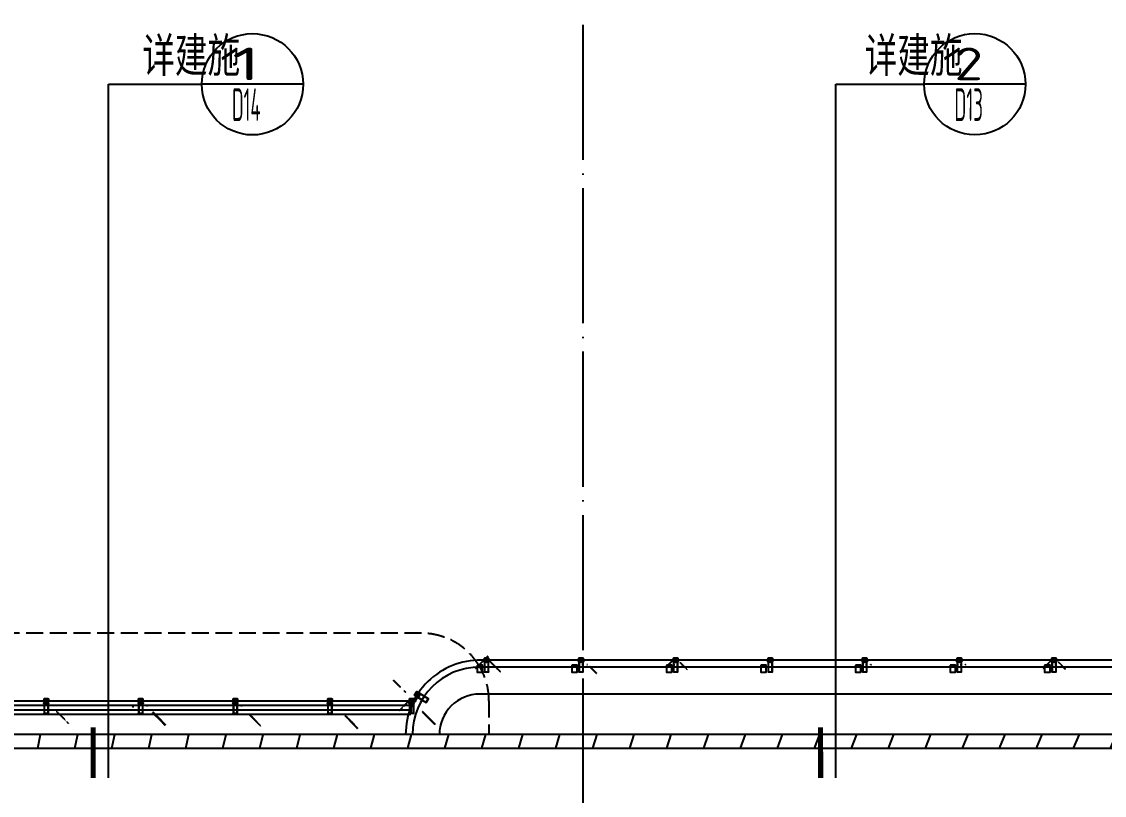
# Model space of a CAD drawing. Header units: inches. Extents: x 0 to 1813292486, y 0 to 3473589894.
# Drawn here: x 600651073 to 600667103, y 3473289817 to 3473301276 of the extents above; entities that cross this region are included whole.
import ezdxf
from ezdxf.enums import TextEntityAlignment as Align

# ---------------------------------------------------------------- set-up
doc = ezdxf.new("R2010")
doc.units = ezdxf.units.IN
doc.header["$LTSCALE"] = 1000
doc.header["$MEASUREMENT"] = 0
for name, pattern in [('AX-MALL-GIRD-200$0$DOTE', [2.42, 2, -0.2, 0.02, -0.2]), ('AX-MALL-WALL-P02-QT$0$CENTER', [2, 1.25, -0.25, 0.25, -0.25]), ('AX-MALL-WALL-P02-QT$0$DASH', [0.35, 0.25, -0.1]), ('AX-MALL-WALL-P02-QT$0$HIDDEN', [0.375, 0.25, -0.125]), ('AX-MALL-WALL-P02-QT$0$HIDDEN2', [4.7625, 3.175, -1.5875])]:
    doc.linetypes.add(name, pattern=pattern)
for name, color, linetype in [('A-Anno-Note', 241, 'Continuous'), ('AX-MALL-DIM-P02$0$A-Anno-Dims', 3, 'Continuous'), ('AX-MALL-DIM-P02$0$A-Detl-Thin', 131, 'Continuous'), ('AX-MALL-DIM-SY-P02$0$A-Anno-Note', 241, 'Continuous'), ('AX-MALL-DIM-SY-P02$0$DIM_IDEN', 3, 'Continuous'), ('AX-MALL-GIRD-200$0$A-Grid', 222, 'AX-MALL-GIRD-200$0$DOTE'), ('AX-MALL-P02-200$0$A-Anno-Note', 241, 'Continuous'), ('AX-MALL-WALL-P02$0$A-Anno-Note', 241, 'Continuous'), ('AX-MALL-WALL-P02-QT$0$A-Anno-Note', 241, 'Continuous'), ('AX-MALL-WALL-P02-QT$0$A-Detl-Fine', 152, 'Continuous'), ('AX-MALL-WALL-P02-QT$0$A-Detl-Patt', 8, 'Continuous'), ('AX-MALL-WALL-P02-QT$0$A-Detl-Thin', 131, 'Continuous'), ('AX-MALL-WALL-P02-QT$0$A-Wall', 2, 'Continuous'), ('AX-MALL-WALL-P02-QT$0$A-Wall-Patt', 13, 'Continuous'), ('AX-MALL-WALL-P02-QT$0$A-Wind', 4, 'Continuous'), ('AX-MALL-WALL-P02-QT$0$AP', 3, 'Continuous'), ('AX-MALL-WALL-P02-QT$0$AX-MALL-WALL-P02-QT$0$A-Curt', 151, 'Continuous'), ('AX-MALL-WALL-P02-QT$0$FIX', 2, 'Continuous'), ('AX-MALL-WALL-P02-QT$0$GASKET', 2, 'Continuous'), ('AX-MALL-WALL-P02-QT$0$SF', 1, 'Continuous'), ('AX-MALL-WALL-P02-QT$0$TEXT', 2, 'Continuous'), ('AX-MALL-ZTKD-P02$0$A-Anno-Note', 241, 'Continuous')]:
    doc.layers.add(name, color=color, linetype=linetype)
doc.layers.add('AX-MALL-WALL-P02-QT$0$JY-07玻璃层', color=4, linetype='Continuous', lineweight=30)
doc.styles.add('AX-MALL-DIM-SY-P02$0$_TCH_DIM', font='gbenor.shx')
doc.styles.add('AX-MALL-DIM-SY-P02$0$_TCH_LABEL', font='gbenor.shx')

# ---------------------------------------------------------------- blocks, each defined once
blk = doc.blocks.new('AX-MALL-GIRD-200')
at = {"layer": 'AX-MALL-GIRD-200$0$A-Grid'}
blk.add_line((600450894.6, 3473026022.4), (600489624.1, 3473129986.1), dxfattribs=at)
blk = doc.blocks.new('AX-MALL-WALL-P02-QT$0$fegehrthr')
at = {"layer": 'AX-MALL-WALL-P02-QT$0$A-Detl-Fine'}
blk.add_line((345755, 135611), (335999, 135611), dxfattribs=at)
at = {"layer": 'AX-MALL-WALL-P02-QT$0$A-Detl-Fine', "linetype": 'AX-MALL-WALL-P02-QT$0$DASH'}
blk.add_lwpolyline([(335999, 135611, 0.267949), (335133, 136111), (325377, 136111, 0.414214), (324377, 135111), (324377, 134611)], format="xyb", dxfattribs=at)
blk.add_lwpolyline([(336133, 135111), (336133, 134611)], dxfattribs=at)
at = {"layer": 'AX-MALL-WALL-P02-QT$0$A-Detl-Fine'}
blk.add_arc((335999, 134611), 1000, 90, 180, dxfattribs=at)
at = {"layer": 'AX-MALL-WALL-P02-QT$0$A-Detl-Fine', "linetype": 'AX-MALL-WALL-P02-QT$0$DASH'}
blk.add_arc((335133, 135111), 1000, 0, 30, dxfattribs=at)
at = {"layer": 'AX-MALL-WALL-P02-QT$0$A-Detl-Patt'}
blk.add_lwpolyline([(346355, 134611, 0.414214), (345755, 135211), (335999, 135211, 0.414214), (335399, 134611)], format="xyb", dxfattribs=at)
at = {"layer": 'AX-MALL-WALL-P02-QT$0$A-Detl-Thin'}
blk.add_line((345821, 135711), (336018, 135711), dxfattribs=at)
for points in [[(335959, 135636), (335959, 135536), (336039, 135536), (336039, 135636)], [(337359, 135636), (337359, 135536), (337439, 135536), (337439, 135636)], [(338759, 135636), (338759, 135536), (338839, 135536), (338839, 135636)], [(340159, 135636), (340159, 135536), (340239, 135536), (340239, 135636)], [(341559, 135636), (341559, 135536), (341639, 135536), (341639, 135636)], [(342959, 135636), (342959, 135536), (343039, 135536), (343039, 135636)], [(344359, 135636), (344359, 135536), (344439, 135536), (344439, 135636)]]:
    blk.add_lwpolyline(points, close=True, dxfattribs=at)
blk.add_arc((335999, 134611), 1100, 89.0009, 180, dxfattribs=at)
at = {"layer": 'AX-MALL-WALL-P02-QT$0$AX-MALL-WALL-P02-QT$0$A-Curt'}
for p, q in [((324777, 135111), (334975, 135111)), ((324777, 135045), (334975, 135045)), ((324777, 134978), (334975, 134978)), ((334975, 135111), (334975, 134911)), ((324777, 134911), (334975, 134911))]:
    blk.add_line(p, q, dxfattribs=at)
blk = doc.blocks.new('AX-MALL-WALL-P02-QT$0$尺寸分格点')
at = {"ltscale": 10}
h = blk.add_hatch(color=1, dxfattribs=at)
h.dxf.hatch_style = 1
edge = h.paths.add_edge_path()
edge.add_line((0, -1.5), (0, 0))
edge.add_line((0, 0), (-1.5, 0))
edge.add_arc((0, 0), 1.5, 180, 270)
edge = h.paths.add_edge_path()
edge.add_line((0, 1.5), (0, 0))
edge.add_line((0, 0), (1.5, 0))
edge.add_arc((0, 0), 1.5, 0, 90)
for p, q in [((-2.5, 0), (2.5, 0)), ((0, -2.5), (0, 2.5))]:
    blk.add_line(p, q)
blk.add_circle((0, 0), 1.5)
blk = doc.blocks.new('AX-MALL-WALL-P02-QT$0$定位点')
blk.add_blockref('AX-MALL-WALL-P02-QT$0$尺寸分格点', (0, 0))
blk = doc.blocks.new('AX-MALL-WALL-P02-QT$0$A$C3802349C')
at = {"layer": 'AX-MALL-WALL-P02-QT$0$GASKET'}
h = blk.add_hatch(dxfattribs=at)
h.set_pattern_fill('ANSI35', color=1, scale=0.375013, angle=-180, style=0)
h.set_pattern_definition([(225, (-14292809.6352, -9063882.4726), (0.84192712131, -0.84192712131), []), (225, (-14292810.4771, -9063882.4726), (0.84192712131, -0.84192712131), [1.48833094185, -0.29766618837, 0, -0.29766618837])])
edge = h.paths.add_edge_path()
edge.add_line((-4, 8), (-2, 8))
edge.add_line((-2, 8), (0, 0))
edge.add_line((0, 0), (-1, 0))
edge.add_arc((-173, -63), 184, 20.1575, 22.8407)
at = {"layer": 'AX-MALL-WALL-P02-QT$0$GASKET', "elevation": 0}
blk.add_lwpolyline([(-4, 8), (-2, 8), (0, 0), (-1, 0, 0.011708)], format="xyb", close=True, dxfattribs=at)
blk = doc.blocks.new('AX-MALL-WALL-P02-QT$0$A$C431B1AE9')
at = {"layer": 'AX-MALL-WALL-P02-QT$0$GASKET'}
h = blk.add_hatch(dxfattribs=at)
h.set_pattern_fill('ANSI37', color=1, scale=0.35, style=0)
h.set_pattern_definition([(45, (-14292809.63515, -9063882.47255), (-0.392886205297, 0.392886205297), []), (135, (-14292809.63515, -9063882.47255), (-0.392886205297, -0.392886205297), [])])
h.paths.add_polyline_path([(3, 0), (0, 0), (-2, 8), (-1, 8), (0, 7), (0, 7), (1, 8), (1, 8), (2, 7), (2, 7), (3, 8), (3, 8), (4, 7), (4, 7), (5, 8), (5, 8), (6, 7), (6, 7), (7, 8), (7, 8), (8, 7), (8, 7), (9, 8), (9, 8), (10, 7), (10, 7), (11, 8), (12, 8), (10, 0), (7, 0), (7, -1), (8, -1), (8, -2), (7, -3), (3, -3), (2, -2), (2, -1), (3, -1)])
edge = h.paths.add_edge_path(flags=16)
edge.add_ellipse((5, 4), major_axis=(-3, 0), ratio=0.583333, start_angle=0, end_angle=360, ccw=False)
h.paths.add_polyline_path([(4, 0), (4, -2), (6, -2), (6, 0)], flags=16)
for points in [[(7, 0), (10, 0), (12, 8), (11, 8), (10, 7), (10, 7), (9, 8), (9, 8), (8, 7), (8, 7), (7, 8), (7, 8), (6, 7), (6, 7), (5, 8), (5, 8), (4, 7), (4, 7), (3, 8), (3, 8), (2, 7), (2, 7), (1, 8), (1, 8), (0, 7), (0, 7), (-1, 8), (-2, 8), (0, 0), (3, 0), (3, 0), (3, -1), (2, -1), (2, -2), (3, -3), (7, -3), (8, -2), (8, -1), (7, -1)], [(6, 0), (6, -2), (4, -2), (4, 0)]]:
    blk.add_lwpolyline(points, close=True, dxfattribs=at)
at = {"layer": 'AX-MALL-WALL-P02-QT$0$GASKET', "extrusion": (0, 0, -1)}
blk.add_ellipse((5, 4), major_axis=(-3, 0), ratio=0.583333, dxfattribs=at)
blk = doc.blocks.new('AX-MALL-WALL-P02-QT$0$A$C6D1904FE')
at = {"color": 6, "ltscale": 10}
for name in ['AX-MALL-WALL-P02-QT$0$A$C3802349C', 'AX-MALL-WALL-P02-QT$0$A$C431B1AE9']:
    blk.add_blockref(name, (-5, 3), dxfattribs=at)
blk = doc.blocks.new('*U248')
at = {"color": 8, "linetype": 'AX-MALL-WALL-P02-QT$0$HIDDEN'}
for p, q in [((0, 2), (40, 2)), ((39, -3), (39, 3)), ((0, -2), (40, -2))]:
    blk.add_line(p, q, dxfattribs=at)
at = {"color": 0, "linetype": 'ByBlock'}
blk.add_lwpolyline([(0, 6), (-2, 6, 0.227103), (-3, 6, 0.35235), (-3, -6, 0.227103), (-2, -6), (0, -6)], format="xyb", close=True, dxfattribs=at)
at = {"color": 8, "linetype": 'AX-MALL-WALL-P02-QT$0$HIDDEN2'}
blk.add_lwpolyline([(-5, 1), (-2, 1), (-2, -1), (-5, -1)], dxfattribs=at)
at = {"color": 8, "linetype": 'ByBlock'}
blk.add_lwpolyline([(0, -3), (39, -3), (40, -2), (40, 2), (39, 3), (0, 3)], dxfattribs=at)
at = {"layer": 'AX-MALL-WALL-P02-QT$0$TEXT', "color": 8, "linetype": 'AX-MALL-WALL-P02-QT$0$CENTER'}
blk.add_line((43, 0), (-8, 0), dxfattribs=at)
blk = doc.blocks.new('AX-MALL-WALL-P02-QT$0$A$C4A6E1F89')
at = {"layer": 'AX-MALL-WALL-P02-QT$0$AP'}
for points in [[(31, 14), (31, 10), (27, 10), (27, 9), (31, 9), (31, 1), (-31, 1), (-31, 9), (-27, 9), (-27, 10), (-31, 10), (-31, 14), (-30, 15, 0.287441), (-30, 16), (-31, 18), (-31, 22), (-32, 22), (-32, 0), (32, 0), (32, 22), (31, 22), (31, 18), (30, 16, 0.287441), (30, 15)], [(0, 16), (0, 16), (28, 16), (28, 10), (30, 10), (31, 14), (30, 15, -0.244941), (30, 16), (31, 18), (31, 22, 0.414214), (30, 22), (29, 22, 1), (29, 21), (29, 21, -0.414214), (30, 20), (30, 19, -0.414214), (29, 18), (24, 18, -0.414214), (23, 19), (23, 20, -0.414214), (24, 21, 1), (24, 22), (21, 22), (21, 18), (11, 18), (9, 22), (8, 22), (8, 20), (-8, 20), (-8, 22), (-9, 22), (-11, 18), (-21, 18), (-21, 22), (-24, 22, 1), (-24, 21, -0.414214), (-23, 20), (-23, 19, -0.414214), (-24, 18), (-29, 18, -0.414214), (-30, 19), (-30, 20, -0.414214), (-29, 21), (-29, 21, 1), (-29, 22), (-30, 22, 0.414214), (-31, 22), (-31, 18), (-30, 16, -0.244941), (-30, 15), (-31, 14), (-30, 10), (-28, 10), (-28, 16), (0, 16)]]:
    blk.add_lwpolyline(points, format="xyb", close=True, dxfattribs=at)
at = {"layer": 'AX-MALL-WALL-P02-QT$0$FIX', "extrusion": (-4.68995e-09, -3.87722e-09, -1), "xscale": -1, "zscale": -1, "rotation": 270}
blk.add_blockref('*U248', (0, 16, 0), dxfattribs=at)
at = {"layer": 'AX-MALL-WALL-P02-QT$0$GASKET'}
blk.add_blockref('AX-MALL-WALL-P02-QT$0$A$C6D1904FE', (-26, 19, 0), dxfattribs=at)
at = {"layer": 'AX-MALL-WALL-P02-QT$0$GASKET', "extrusion": (0, 0, -1), "zscale": -1, "rotation": 270}
blk.add_blockref('AX-MALL-WALL-P02-QT$0$定位点', (0, 30, 0), dxfattribs=at)
at = {"layer": 'AX-MALL-WALL-P02-QT$0$GASKET', "xscale": -1}
blk.add_blockref('AX-MALL-WALL-P02-QT$0$A$C6D1904FE', (26, 19, 0), dxfattribs=at)
blk = doc.blocks.new('AX-MALL-WALL-P02-QT$0$A$C201F0766')
at = {"layer": 'AX-MALL-WALL-P02-QT$0$GASKET'}
h = blk.add_hatch(dxfattribs=at)
h.set_pattern_fill('HONEY', color=1, scale=0.375013, angle=-180, style=0)
h.set_pattern_definition([(180, (-14292808.1242, -9063908.84357), (-0.89299856511, -0.515572838758), [0.59533237674, -1.19066475348]), (300, (-14292808.1242, -9063908.84357), (0.89299845842, -0.51557302355), [0.59533237674, -1.19066475348]), (240, (-14292808.1242, -9063908.84357), (-1.0669e-07, -1.031145862308), [-1.19066475348, 0.59533237674])])
edge = h.paths.add_edge_path()
edge.add_ellipse((0, 8), major_axis=(0, 5.91), ratio=0.782714, start_angle=0, end_angle=360)
h = blk.add_hatch(dxfattribs=at)
h.set_pattern_fill('ANSI35', color=1, scale=0.375013, angle=-180, style=0)
h.set_pattern_definition([(225, (-14292808.1242, -9063908.8436), (0.84192712131, -0.84192712131), []), (225, (-14292808.9661, -9063908.8436), (0.84192712131, -0.84192712131), [1.48833094185, -0.29766618837, 0, -0.29766618837])])
edge = h.paths.add_edge_path()
edge.add_line((5, 7), (5, 7))
edge.add_ellipse((0, 8), major_axis=(0, 5.91), ratio=0.782714, start_angle=97.8994, end_angle=262.1006, ccw=False)
edge.add_line((-5, 7), (-5, 7))
edge.add_line((-5, 7), (-5, -1))
edge.add_arc((0, -13), 12.6, 68.4661, 111.5339, ccw=False)
edge.add_line((5, -1), (5, 7))
blk = doc.blocks.new('AX-MALL-WALL-P02-QT$0$A$C398804AB')
at = {"color": 3}
blk.add_lwpolyline([(-8, 0, 0.414214), (-7, 0), (0, 0), (0, 0), (0, 0), (7, 0, 0.414214), (8, 0)], format="xyb", dxfattribs=at)
at = {"layer": 'AX-MALL-WALL-P02-QT$0$AP'}
blk.add_lwpolyline([(-8, 0), (-8, 37), (-24, 37), (-24, 33, -0.414214), (-24, 33), (-25, 33, -1), (-25, 34, 0.414214), (-25, 34), (-25, 36, 0.414214), (-25, 36), (-31, 36, 0.414214), (-31, 36), (-31, 34, 0.414214), (-31, 34, -1), (-31, 33), (-32, 33, -0.414214), (-32, 33), (-32, 182, -0.414214), (-32, 183), (32, 183, -0.414214), (32, 182), (32, 33, -0.414214), (32, 33), (31, 33, -1), (31, 34, 0.414214), (31, 34), (31, 36, 0.414214), (31, 36), (25, 36, 0.414214), (25, 36), (25, 34, 0.414214), (25, 34, -1), (25, 33), (24, 33, -0.414214), (24, 33), (24, 37), (8, 37), (8, 0)], format="xyb", dxfattribs=at)
for points in [[(30, 41), (-30, 41), (-30, 64), (-28, 65), (-28, 85), (-30, 86), (-30, 93), (-28, 94), (-28, 114), (-30, 115), (-30, 180), (30, 180), (30, 115), (28, 114), (28, 94), (30, 93), (30, 86), (28, 85), (28, 65), (30, 64)], [(-5, 3), (-5, 37), (5, 37), (5, 3)]]:
    blk.add_lwpolyline(points, close=True, dxfattribs=at)
blk = doc.blocks.new('AX-MALL-WALL-P02-QT$0$A$C031A570D')
at = {"layer": 'AX-MALL-WALL-P02-QT$0$GASKET'}
h = blk.add_hatch(dxfattribs=at)
h.set_pattern_fill('ANSI37', color=1, scale=0.35, style=0)
h.set_pattern_definition([(45, (-28686473.8823, -17866958.96207), (-0.392886205297, 0.392886205297), []), (135, (-28686473.8823, -17866958.96207), (-0.392886205297, -0.392886205297), [])])
edge = h.paths.add_edge_path(flags=16)
edge.add_line((0, -3), (-1, -3))
edge.add_arc((-1, -2), 0.2, 180, 270, ccw=False)
edge.add_line((-1, -2), (-1, -1))
edge.add_arc((-1, -1), 0.2, 90, 180, ccw=False)
edge.add_line((-1, -1), (0, -1))
edge.add_arc((0, -1), 0.2, 0, 90, ccw=False)
edge.add_line((1, -1), (1, -2))
edge.add_arc((0, -2), 0.2, 270, 360, ccw=False)
edge = h.paths.add_edge_path(flags=16)
edge.add_line((3, -7), (3, -5))
edge.add_arc((3, -6), 0.514, 14.4729, 73.432)
edge.add_arc((0, -16), 11.6, 75.7697, 104.7475)
edge.add_arc((-3, -6), 0.433, 99.6576, 168.1638)
edge.add_arc((-3, -5), 0.5, 179.9996, 180.0004, ccw=False)
edge.add_line((-3, -5), (-3, -7))
edge.add_arc((-3, -7), 0.5, 180, 252.653)
edge.add_arc((0, 2), 9.72, 252.6533, 287.3467)
edge.add_arc((3, -7), 0.5, 287.347, 360)
edge = h.paths.add_edge_path()
edge.add_line((4, -10), (5, -10))
edge.add_arc((5, -10), 0.2, 270, 383.1986)
edge.add_line((5, -10), (4, -3))
edge.add_arc((4, -3), 0.2, 15.4713, 90)
edge.add_line((4, -3), (2, -3))
edge.add_arc((2, -2), 0.2, 180, 270, ccw=False)
edge.add_line((1, -2), (1, -2))
edge.add_arc((2, -2), 0.2, 90, 180, ccw=False)
edge.add_line((2, -1), (2, -1))
edge.add_arc((2, -1), 0.2, 270, 360)
edge.add_line((2, -1), (2, 0))
edge.add_arc((2, 0), 0.2, 360, 450)
edge.add_line((2, 0), (-2, 0))
edge.add_arc((-2, 0), 0.2, 90, 180)
edge.add_line((-3, 0), (-3, -1))
edge.add_arc((-2, -1), 0.2, 180, 270)
edge.add_line((-2, -1), (-2, -1))
edge.add_arc((-2, -2), 0.2, 0, 90, ccw=False)
edge.add_line((-1, -2), (-1, -2))
edge.add_arc((-2, -2), 0.2, -90, 0, ccw=False)
edge.add_line((-2, -3), (-5, -3))
edge.add_arc((-5, -2), 0.5, 180, 270, ccw=False)
edge.add_line((-5, -2), (-5, -1))
edge.add_line((-5, -1), (-6, -1))
edge.add_arc((-6, -2), 0.7, 90, 180)
edge.add_line((-6, -2), (-6, -3))
edge.add_arc((-22, -3), 15.3, -26.5634, 0.9702, ccw=False)
edge.add_arc((-8, -10), 0.4, 154.8453, 325.7815)
edge.add_arc((-18, -3), 13.1, 328.1404, 352.6787)
edge.add_arc((-5, -5), 0.2, 90, 160.1791, ccw=False)
edge.add_line((-5, -5), (-4, -5))
edge.add_arc((-4, -5), 0.2, -24.4013, 90, ccw=False)
edge.add_line((-4, -5), (-6, -10))
edge.add_line((-6, -10), (-4, -10))
edge.add_line((-4, -10), (-4, -10))
edge.add_line((-4, -10), (-4, -10))
edge.add_line((-4, -10), (-3, -9))
edge.add_arc((-3, -10), 0.25, 90, 131.3934, ccw=False)
edge.add_line((-3, -9), (-3, -9))
edge.add_arc((-3, -9), 0.1, 0, 90, ccw=False)
edge.add_line((-3, -9), (-3, -10))
edge.add_line((-3, -10), (-3, -10))
edge.add_line((-3, -10), (-3, -10))
edge.add_line((-3, -10), (-3, -10))
edge.add_line((-3, -10), (-3, -10))
edge.add_line((-3, -10), (-3, -10))
edge.add_line((-3, -10), (-3, -10))
edge.add_line((-3, -10), (-2, -10))
edge.add_line((-2, -10), (-2, -10))
edge.add_line((-2, -10), (-2, -10))
edge.add_line((-2, -10), (-2, -9))
edge.add_arc((-1, -10), 0.25, 90, 131.3934, ccw=False)
edge.add_line((-1, -9), (-1, -9))
edge.add_arc((-1, -9), 0.1, 0, 90, ccw=False)
edge.add_line((-1, -9), (-1, -10))
edge.add_line((-1, -10), (-1, -10))
edge.add_line((-1, -10), (-1, -10))
edge.add_line((-1, -10), (-1, -10))
edge.add_line((-1, -10), (-1, -10))
edge.add_line((-1, -10), (-1, -10))
edge.add_line((-1, -10), (-1, -10))
edge.add_line((-1, -10), (-1, -10))
edge.add_line((-1, -10), (-1, -10))
edge.add_line((-1, -10), (-1, -10))
edge.add_line((-1, -10), (0, -9))
edge.add_arc((0, -10), 0.25, 90, 131.3934, ccw=False)
edge.add_line((0, -9), (0, -9))
edge.add_arc((0, -9), 0.1, 0, 90, ccw=False)
edge.add_line((0, -9), (0, -10))
edge.add_line((0, -10), (0, -10))
edge.add_line((0, -10), (0, -10))
edge.add_line((0, -10), (0, -10))
edge.add_line((0, -10), (0, -10))
edge.add_line((0, -10), (0, -10))
edge.add_line((0, -10), (0, -10))
edge.add_line((0, -10), (1, -10))
edge.add_line((1, -10), (1, -10))
edge.add_line((1, -10), (1, -10))
edge.add_line((1, -10), (1, -9))
edge.add_arc((2, -10), 0.25, 90, 131.3934, ccw=False)
edge.add_line((2, -9), (2, -9))
edge.add_arc((2, -9), 0.1, 0, 90, ccw=False)
edge.add_line((2, -9), (2, -10))
edge.add_line((2, -10), (2, -10))
edge.add_line((2, -10), (2, -10))
edge.add_line((2, -10), (2, -10))
edge.add_line((2, -10), (2, -10))
edge.add_line((2, -10), (2, -10))
edge.add_line((2, -10), (2, -10))
edge.add_line((2, -10), (2, -10))
edge.add_line((2, -10), (2, -10))
edge.add_line((2, -10), (3, -10))
edge.add_line((3, -10), (3, -9))
edge.add_arc((3, -10), 0.25, 90, 131.3934, ccw=False)
edge.add_line((3, -9), (4, -9))
edge.add_arc((4, -9), 0.1, 0, 90, ccw=False)
edge.add_line((4, -9), (4, -10))
edge.add_line((4, -10), (4, -10))
edge.add_line((4, -10), (4, -10))
edge.add_line((4, -10), (4, -10))
edge.add_line((4, -10), (3, -10))
edge.add_line((3, -10), (4, -10))
edge.add_line((4, -10), (4, -10))
edge.add_line((4, -10), (4, -10))
for points in [[(4, -10), (5, -10, 0.538437), (5, -10), (4, -3, 0.337162), (4, -3), (2, -3, -0.414214), (1, -2), (1, -2, -0.414214), (2, -1), (2, -1, 0.414214), (2, -1), (2, 0, 0.414214), (2, 0), (-2, 0, 0.414214), (-3, 0), (-3, -1, 0.414214), (-2, -1), (-2, -1, -0.414214), (-1, -2), (-1, -2, -0.414214), (-2, -3), (-5, -3, -0.414214), (-5, -2), (-5, -1), (-6, -1, 0.414214), (-6, -2), (-6, -3, -0.12072), (-8, -10, 0.923874), (-7, -10, 0.10748), (-5, -5, -0.316158), (-5, -5), (-4, -5, -0.545225), (-4, -5), (-6, -10), (-4, -10), (-4, -10), (-4, -10), (-3, -9, -0.182603), (-3, -9), (-3, -9, -0.414214), (-3, -9), (-3, -10), (-3, -10), (-3, -10), (-3, -10), (-3, -10), (-3, -10), (-3, -10), (-2, -10), (-2, -10), (-2, -10), (-2, -9, -0.182603), (-1, -9), (-1, -9, -0.414214), (-1, -9), (-1, -10), (-1, -10), (-1, -10), (-1, -10), (-1, -10), (-1, -10), (-1, -10), (-1, -10), (-1, -10), (-1, -10), (0, -9, -0.182603), (0, -9), (0, -9, -0.414214), (0, -9), (0, -10), (0, -10), (0, -10), (0, -10), (0, -10), (0, -10), (0, -10), (1, -10), (1, -10), (1, -10), (1, -9, -0.182603), (2, -9), (2, -9, -0.414214), (2, -9), (2, -10), (2, -10), (2, -10), (2, -10), (2, -10), (2, -10), (2, -10), (2, -10), (2, -10), (3, -10), (3, -9, -0.182603), (3, -9), (4, -9, -0.414214), (4, -9), (4, -10), (4, -10), (4, -10), (4, -10), (3, -10), (4, -10), (4, -10)], [(3, -7), (3, -5, 0.263087), (3, -5, 0.127118), (-3, -5, 0.308148), (-3, -5, -0.000004), (-3, -5), (-3, -7, 0.328073), (-3, -7, 0.152546), (3, -7, 0.328073)], [(0, -3), (-1, -3, -0.414214), (-1, -2), (-1, -1, -0.414214), (-1, -1), (0, -1, -0.414214), (1, -1), (1, -2, -0.414214)]]:
    blk.add_lwpolyline(points, format="xyb", close=True, dxfattribs=at)
blk = doc.blocks.new('AX-MALL-WALL-P02-QT$0$A$C4C804FB4')
at = {"layer": 'AX-MALL-WALL-P02-QT$0$GASKET', "color": 1}
for p, q in [((-8, 1, 0), (-13, 14, 0)), ((-13, 1, 0), (-8, 14, 0))]:
    blk.add_line(p, q, dxfattribs=at)
at = {"layer": 'AX-MALL-WALL-P02-QT$0$GASKET', "elevation": 0}
blk.add_lwpolyline([(-13, 1), (-13, 14), (-8, 14), (-8, 1)], close=True, dxfattribs=at)
at = {"color": 6, "ltscale": 10}
for name, p in [('AX-MALL-WALL-P02-QT$0$A$C398804AB', (0, -10, 0)), ('AX-MALL-WALL-P02-QT$0$A$C031A570D', (-28, 25, 0))]:
    blk.add_blockref(name, p, dxfattribs=at)
at = {"color": 2, "ltscale": 10}
blk.add_blockref('AX-MALL-WALL-P02-QT$0$A$C4A6E1F89', (0, -30, 0), dxfattribs=at)
at = {"color": 6, "ltscale": 10, "xscale": -1}
blk.add_blockref('AX-MALL-WALL-P02-QT$0$A$C031A570D', (28, 25, 0), dxfattribs=at)
at = {"layer": 'AX-MALL-WALL-P02-QT$0$GASKET', "yscale": 0.513574065589584, "zscale": 0.513574065589584}
for p, xscale in [((-10, 1, 0), 0.513574065589584), ((10, 1, 0), -0.513574065589584)]:
    blk.add_blockref('AX-MALL-WALL-P02-QT$0$A$C201F0766', p, dxfattribs=dict(at, xscale=xscale))
blk = doc.blocks.new('AX-MALL-WALL-P02-QT$0$A$C56C775D7')
at = {"layer": 'AX-MALL-WALL-P02-QT$0$GASKET'}
h = blk.add_hatch(dxfattribs=at)
h.set_pattern_fill('ANSI37', color=1, scale=0.35, style=0)
h.set_pattern_definition([(45, (-14292825.899, -9063895.26327), (-0.392886205297, 0.392886205297), []), (135, (-14292825.899, -9063895.26327), (-0.392886205297, -0.392886205297), [])])
edge = h.paths.add_edge_path(flags=16)
edge.add_line((0, -3), (-1, -3))
edge.add_arc((-1, -2), 0.2, 180, 270, ccw=False)
edge.add_line((-1, -2), (-1, -1))
edge.add_arc((-1, -1), 0.2, 90, 180, ccw=False)
edge.add_line((-1, -1), (0, -1))
edge.add_arc((0, -1), 0.2, 0, 90, ccw=False)
edge.add_line((1, -1), (1, -2))
edge.add_arc((0, -2), 0.2, 270, 360, ccw=False)
edge = h.paths.add_edge_path(flags=16)
edge.add_line((3, -5), (3, -4))
edge.add_arc((3, -4), 0.306, 4.7134, 98.663)
edge.add_arc((0, -13), 9.72, 72.6533, 107.3467)
edge.add_arc((-3, -4), 0.306, 81.337, 175.2878)
edge.add_line((-3, -4), (-3, -5))
edge.add_arc((-3, -5), 0.5, 180, 252.653)
edge.add_arc((0, 4), 9.72, 252.6533, 287.3467)
edge.add_arc((3, -5), 0.5, 287.347, 360)
edge = h.paths.add_edge_path()
edge.add_line((4, -8), (5, -8))
edge.add_arc((5, -7), 0.2, 270, 383.1986)
edge.add_line((5, -7), (4, -3))
edge.add_arc((4, -3), 0.2, 15.4713, 90)
edge.add_line((4, -3), (2, -3))
edge.add_arc((2, -2), 0.2, 180, 270, ccw=False)
edge.add_line((1, -2), (1, -2))
edge.add_arc((2, -2), 0.2, 90, 180, ccw=False)
edge.add_line((2, -1), (2, -1))
edge.add_arc((2, -1), 0.2, 270, 360)
edge.add_line((2, -1), (2, 0))
edge.add_arc((2, 0), 0.2, 0, 90)
edge.add_line((2, 0), (-2, 0))
edge.add_arc((-2, 0), 0.2, 90, 180)
edge.add_line((-3, 0), (-3, -1))
edge.add_arc((-2, -1), 0.2, 180, 270)
edge.add_line((-2, -1), (-2, -1))
edge.add_arc((-2, -2), 0.2, 0, 90, ccw=False)
edge.add_line((-1, -2), (-1, -2))
edge.add_arc((-2, -2), 0.2, 270, 360, ccw=False)
edge.add_line((-2, -3), (-5, -3))
edge.add_arc((-5, -2), 0.5, 180, 270, ccw=False)
edge.add_line((-5, -2), (-5, -1))
edge.add_line((-5, -1), (-6, -1))
edge.add_arc((-6, -2), 0.7, 90, 180)
edge.add_line((-6, -2), (-6, -3))
edge.add_arc((-13, -3), 6.93, -39.9114, 1.1232, ccw=False)
edge.add_arc((-8, -7), 0.4, 154.8453, 325.7815)
edge.add_arc((-11, -3), 5.99, 311.7834, 348.21)
edge.add_arc((-5, -4), 0.2, 90, 160.1791, ccw=False)
edge.add_line((-5, -4), (-4, -4))
edge.add_arc((-4, -4), 0.2, -24.4013, 90, ccw=False)
edge.add_line((-4, -4), (-6, -8))
edge.add_line((-6, -8), (-4, -8))
edge.add_line((-4, -8), (-4, -8))
edge.add_line((-4, -8), (-4, -7))
edge.add_line((-4, -7), (-3, -7))
edge.add_arc((-3, -7), 0.25, 90, 131.3934, ccw=False)
edge.add_line((-3, -7), (-3, -7))
edge.add_arc((-3, -7), 0.1, 0, 90, ccw=False)
edge.add_line((-3, -7), (-3, -7))
edge.add_line((-3, -7), (-3, -7))
edge.add_line((-3, -7), (-3, -7))
edge.add_line((-3, -7), (-3, -7))
edge.add_line((-3, -7), (-3, -7))
edge.add_line((-3, -7), (-3, -8))
edge.add_line((-3, -8), (-3, -8))
edge.add_line((-3, -8), (-2, -8))
edge.add_line((-2, -8), (-2, -8))
edge.add_line((-2, -8), (-2, -7))
edge.add_line((-2, -7), (-2, -7))
edge.add_arc((-1, -7), 0.25, 90, 131.3934, ccw=False)
edge.add_line((-1, -7), (-1, -7))
edge.add_arc((-1, -7), 0.1, 0, 90, ccw=False)
edge.add_line((-1, -7), (-1, -7))
edge.add_line((-1, -7), (-1, -7))
edge.add_line((-1, -7), (-1, -7))
edge.add_line((-1, -7), (-1, -7))
edge.add_line((-1, -7), (-1, -7))
edge.add_line((-1, -7), (-1, -8))
edge.add_line((-1, -8), (-1, -8))
edge.add_line((-1, -8), (-1, -8))
edge.add_line((-1, -8), (-1, -8))
edge.add_line((-1, -8), (-1, -7))
edge.add_line((-1, -7), (0, -7))
edge.add_arc((0, -7), 0.25, 90, 131.3934, ccw=False)
edge.add_line((0, -7), (0, -7))
edge.add_arc((0, -7), 0.1, 0, 90, ccw=False)
edge.add_line((0, -7), (0, -7))
edge.add_line((0, -7), (0, -7))
edge.add_line((0, -7), (0, -7))
edge.add_line((0, -7), (0, -7))
edge.add_line((0, -7), (0, -7))
edge.add_line((0, -7), (0, -8))
edge.add_line((0, -8), (0, -8))
edge.add_line((0, -8), (1, -8))
edge.add_line((1, -8), (1, -8))
edge.add_line((1, -8), (1, -7))
edge.add_line((1, -7), (1, -7))
edge.add_arc((2, -7), 0.25, 90, 131.3934, ccw=False)
edge.add_line((2, -7), (2, -7))
edge.add_arc((2, -7), 0.1, 0, 90, ccw=False)
edge.add_line((2, -7), (2, -7))
edge.add_line((2, -7), (2, -7))
edge.add_line((2, -7), (2, -7))
edge.add_line((2, -7), (2, -7))
edge.add_line((2, -7), (2, -7))
edge.add_line((2, -7), (2, -8))
edge.add_line((2, -8), (2, -8))
edge.add_line((2, -8), (2, -8))
edge.add_line((2, -8), (2, -8))
edge.add_line((2, -8), (3, -7))
edge.add_line((3, -7), (3, -7))
edge.add_arc((3, -7), 0.25, 90, 131.3934, ccw=False)
edge.add_line((3, -7), (4, -7))
edge.add_arc((4, -7), 0.1, 0, 90, ccw=False)
edge.add_line((4, -7), (4, -7))
edge.add_line((4, -7), (4, -7))
edge.add_line((4, -7), (4, -7))
edge.add_line((4, -7), (4, -7))
edge.add_line((4, -7), (3, -7))
edge.add_line((3, -7), (4, -8))
edge.add_line((4, -8), (4, -8))
edge.add_line((4, -8), (4, -8))
for points in [[(4, -8), (5, -8, 0.538437), (5, -7), (4, -3, 0.337162), (4, -3), (2, -3, -0.414214), (1, -2), (1, -2, -0.414214), (2, -1), (2, -1, 0.414214), (2, -1), (2, 0, 0.414214), (2, 0), (-2, 0, 0.414214), (-3, 0), (-3, -1, 0.414214), (-2, -1), (-2, -1, -0.414214), (-1, -2), (-1, -2, -0.414214), (-2, -3), (-5, -3, -0.414214), (-5, -2), (-5, -1), (-6, -1, 0.414214), (-6, -2), (-6, -3, -0.180985), (-8, -7, 0.923874), (-7, -7, 0.160293), (-5, -4, -0.316158), (-5, -4), (-4, -4, -0.545225), (-4, -4), (-6, -8), (-4, -8), (-4, -8), (-4, -7), (-3, -7, -0.182603), (-3, -7), (-3, -7, -0.414214), (-3, -7), (-3, -7), (-3, -7), (-3, -7), (-3, -7), (-3, -7), (-3, -8), (-3, -8), (-2, -8), (-2, -8), (-2, -7), (-2, -7, -0.182603), (-1, -7), (-1, -7, -0.414214), (-1, -7), (-1, -7), (-1, -7), (-1, -7), (-1, -7), (-1, -7), (-1, -8), (-1, -8), (-1, -8), (-1, -8), (-1, -7), (0, -7, -0.182603), (0, -7), (0, -7, -0.414214), (0, -7), (0, -7), (0, -7), (0, -7), (0, -7), (0, -7), (0, -8), (0, -8), (1, -8), (1, -8), (1, -7), (1, -7, -0.182603), (2, -7), (2, -7, -0.414214), (2, -7), (2, -7), (2, -7), (2, -7), (2, -7), (2, -7), (2, -8), (2, -8), (2, -8), (2, -8), (3, -7), (3, -7, -0.182603), (3, -7), (4, -7, -0.414214), (4, -7), (4, -7), (4, -7), (4, -7), (4, -7), (3, -7), (4, -8), (4, -8)], [(3, -5), (3, -4, 0.434551), (3, -4, 0.152546), (-3, -4, 0.434557), (-3, -4, -0.000004), (-3, -4), (-3, -5, 0.328073), (-3, -5, 0.152546), (3, -5, 0.328073)], [(0, -3), (-1, -3, -0.414214), (-1, -2), (-1, -1, -0.414214), (-1, -1), (0, -1, -0.414214), (1, -1), (1, -2, -0.414214)]]:
    blk.add_lwpolyline(points, format="xyb", close=True, dxfattribs=at)
blk = doc.blocks.new('AX-MALL-WALL-P02-QT$0$A$C528807E0')
at = {"layer": 'AX-MALL-WALL-P02-QT$0$GASKET'}
h = blk.add_hatch(dxfattribs=at)
h.set_pattern_fill('ANSI38', color=1, scale=0.25, angle=90)
h.set_pattern_definition([(135, (8900647.37306, -14454292.85135), (-0.561266007567, -0.561266007567), []), (225, (8900647.37306, -14454292.85135), (-0.561266007567, -1.6837980227), [1.984375, -1.190625])])
edge = h.paths.add_edge_path()
edge.add_arc((-14, 2), 0.4, 90, 180, ccw=False)
edge.add_line((-14, 2), (-14, 2))
edge.add_line((-14, 2), (-12, 1))
edge.add_arc((-12, 2), 1, 240, 270)
edge.add_line((-12, 1), (-3, 1))
edge.add_arc((-3, 2), 1, 270, 300)
edge.add_line((-2, 1), (-1, 2))
edge.add_line((-1, 2), (0, 2))
edge.add_arc((0, 2), 0.4, 0, 90, ccw=False)
edge.add_line((0, 2), (0, -2))
edge.add_arc((0, -2), 0.4, -90, 0, ccw=False)
edge.add_line((0, -2), (-1, -2))
edge.add_line((-1, -2), (-2, -1))
edge.add_arc((-3, -2), 1, 60, 90)
edge.add_line((-3, -1), (-12, -1))
edge.add_arc((-12, -2), 1, 90, 120)
edge.add_line((-12, -1), (-14, -2))
edge.add_line((-14, -2), (-14, -2))
edge.add_arc((-14, -2), 0.4, 180, 270, ccw=False)
edge.add_line((-15, -2), (-15, 2))
blk.add_lwpolyline([(-15, 2, -0.414214), (-14, 2), (-14, 2), (-12, 1, 0.131652), (-12, 1), (-3, 1, 0.131652), (-2, 1), (-1, 2), (0, 2, -0.414214), (0, 2), (0, -2, -0.414214), (0, -2), (-1, -2), (-2, -1, 0.131652), (-3, -1), (-12, -1, 0.131652), (-12, -1), (-14, -2), (-14, -2, -0.414214), (-15, -2)], format="xyb", close=True, dxfattribs=at)
blk = doc.blocks.new('AX-MALL-WALL-P02-QT$0$GHDH')
at = {"color": 3, "elevation": 0}
blk.add_lwpolyline([(14885808, 9246516), (14885801, 9246516, 0.414214), (14885800, 9246516), (14885800, 9246513, 0.065543), (14885800, 9246513), (14885801, 9246512, -0.313178), (14885800, 9246512, 0.219671), (14885800, 9246512), (14885800, 9246510, 0.548619), (14885801, 9246510), (14885803, 9246511, 0.176327), (14885803, 9246511), (14885803, 9246511, 0.57735), (14885803, 9246512), (14885803, 9246512, -0.267949), (14885803, 9246512), (14885802, 9246514), (14885802, 9246514), (14885802, 9246514, -0.688501), (14885802, 9246514, 0.213422), (14885802, 9246514), (14885806, 9246514, -0.414214), (14885806, 9246514), (14885806, 9246513, -0.137852), (14885806, 9246513), (14885805, 9246512, 0.137852), (14885805, 9246512, 0.585497), (14885806, 9246511), (14885811, 9246511), (14885811, 9246511, 0.585497), (14885811, 9246512, 0.137852), (14885811, 9246512), (14885810, 9246513, -0.137852), (14885810, 9246513), (14885810, 9246514, -0.414214), (14885810, 9246514), (14885814, 9246514, 0.213422), (14885814, 9246514, -0.688501), (14885815, 9246514), (14885815, 9246514), (14885815, 9246514), (14885813, 9246512, -0.267949), (14885813, 9246512), (14885813, 9246512, 0.57735), (14885813, 9246511), (14885813, 9246511, 0.176327), (14885813, 9246511), (14885816, 9246510, 0.548619), (14885816, 9246510), (14885816, 9246512, 0.219671), (14885816, 9246512, -0.313178), (14885816, 9246512), (14885816, 9246513, 0.065543), (14885816, 9246513), (14885816, 9246516, 0.414214), (14885815, 9246516), (14885808, 9246516), (14885808, 9246516)], format="xyb", close=True, dxfattribs=at)
at = {"layer": 'AX-MALL-WALL-P02-QT$0$AP', "elevation": 0}
blk.add_lwpolyline([(14885808, 9246501, 0.266079), (14885807, 9246502), (14885805, 9246502, 0.57968), (14885805, 9246501), (14885806, 9246500), (14885806, 9246499, -0.414214), (14885806, 9246499), (14885803, 9246499, 0.331679), (14885803, 9246499, -0.864689), (14885802, 9246499), (14885802, 9246499), (14885802, 9246501, -0.310745), (14885802, 9246502), (14885802, 9246502, 0.57735), (14885802, 9246502), (14885802, 9246502, 0.176327), (14885802, 9246502), (14885799, 9246503, 0.548619), (14885799, 9246502), (14885800, 9246501, 0.315299), (14885800, 9246501), (14885800, 9246501, -0.414214), (14885800, 9246500), (14885800, 9246465), (14885785, 9246465), (14885785, 9246469, 0.414214), (14885784, 9246469), (14885783, 9246469, 1), (14885783, 9246468, -0.414214), (14885783, 9246468), (14885783, 9246466, -0.414214), (14885783, 9246466), (14885777, 9246466, -0.414214), (14885777, 9246466), (14885777, 9246468, -0.414214), (14885777, 9246468, 1), (14885777, 9246469), (14885776, 9246469, 0.414214), (14885776, 9246469), (14885776, 9246320, 0.414214), (14885776, 9246319), (14885840, 9246319, 0.414214), (14885841, 9246320), (14885841, 9246469, 0.414214), (14885840, 9246469), (14885839, 9246469, 1), (14885839, 9246468, -0.414214), (14885839, 9246468), (14885839, 9246466, -0.414214), (14885839, 9246466), (14885833, 9246466, -0.414214), (14885833, 9246466), (14885833, 9246468, -0.414214), (14885833, 9246468, 1), (14885833, 9246469), (14885832, 9246469, 0.414214), (14885832, 9246469), (14885832, 9246465), (14885816, 9246465), (14885816, 9246500, -0.414214), (14885816, 9246501), (14885816, 9246501, 0.315299), (14885816, 9246501), (14885817, 9246502, 0.548619), (14885817, 9246503), (14885814, 9246502, 0.176327), (14885814, 9246502), (14885814, 9246502, 0.57735), (14885814, 9246502), (14885814, 9246502, -0.310745), (14885814, 9246501), (14885815, 9246499), (14885815, 9246499, -0.864689), (14885814, 9246499, 0.331679), (14885813, 9246499), (14885810, 9246499, -0.414214), (14885810, 9246499), (14885810, 9246500), (14885811, 9246501, 0.57968), (14885811, 9246502), (14885809, 9246502, 0.266079), (14885809, 9246501), (14885808, 9246501, -0.572705), (14885808, 9246501)], format="xyb", close=True, dxfattribs=at)
for points in [[(14885838, 9246461), (14885779, 9246461), (14885779, 9246444), (14885780, 9246443), (14885780, 9246423), (14885779, 9246422), (14885779, 9246416), (14885780, 9246415), (14885780, 9246395), (14885779, 9246394), (14885779, 9246322), (14885838, 9246322), (14885838, 9246394), (14885837, 9246395), (14885837, 9246415), (14885838, 9246416), (14885838, 9246422), (14885837, 9246423), (14885837, 9246443), (14885838, 9246444)], [(14885803, 9246496), (14885803, 9246465), (14885813, 9246465), (14885813, 9246496)]]:
    blk.add_lwpolyline(points, close=True, dxfattribs=at)
at = {"color": 2, "ltscale": 10, "extrusion": (0, 0, -1), "zscale": -1, "rotation": 90}
for p in [(-14885804, 9246514, 0), (-14885812, 9246514, 0)]:
    blk.add_blockref('AX-MALL-WALL-P02-QT$0$A$C528807E0', p, dxfattribs=at)
blk = doc.blocks.new('AX-MALL-WALL-P02-QT$0$A$C19D66471')
at = {"layer": 'AX-MALL-WALL-P02-QT$0$SF'}
h = blk.add_hatch(dxfattribs=at)
h.set_pattern_fill('ANSI37', color=256, scale=0.2, style=0)
h.set_pattern_definition([(45, (-14342781.08188, -8933609.6078), (-0.224506403027, 0.224506403027), []), (135, (-14342781.08188, -8933609.6078), (-0.224506403027, -0.224506403027), [])])
edge = h.paths.add_edge_path()
edge.add_line((3, 6), (0, 6))
edge.add_line((0, 6), (0, 0))
edge.add_line((0, 0), (3, 0))
edge.add_arc((16, 3), 13.3, 166.9082, 193.0904, ccw=False)
at = {"layer": 'AX-MALL-WALL-P02-QT$0$GASKET'}
blk.add_lwpolyline([(3, 6), (0, 6), (0, 0), (3, 0, -0.114741), (3, 6, -56428.507758)], format="xyb", dxfattribs=at)
blk = doc.blocks.new('AX-MALL-WALL-P02-QT$0$10+12+10')
at = {"layer": 'AX-MALL-WALL-P02-QT$0$GASKET', "color": 1}
for p, q in [((-8, -2, 0), (-13, -26)), ((-13, -2, 0), (-8, -26, 0))]:
    blk.add_line(p, q, dxfattribs=at)
at = {"layer": 'AX-MALL-WALL-P02-QT$0$GASKET', "elevation": 0}
blk.add_lwpolyline([(-13, -2), (-13, -26), (-8, -26), (-8, -2)], close=True, dxfattribs=at)
at = {"color": 2, "ltscale": 10, "extrusion": (0, 0, -1), "zscale": -1, "rotation": 180}
blk.add_blockref('AX-MALL-WALL-P02-QT$0$A$C4A6E1F89', (0, 30, 0), dxfattribs=at)
blk.add_blockref('AX-MALL-WALL-P02-QT$0$GHDH', (-14885808, -9246506, 0))
at = {"color": 6, "ltscale": 10, "extrusion": (0, 0, -1), "zscale": -1, "rotation": 180}
blk.add_blockref('AX-MALL-WALL-P02-QT$0$A$C56C775D7', (28, -40, 0), dxfattribs=at)
at = {"color": 6, "ltscale": 10, "rotation": 180}
blk.add_blockref('AX-MALL-WALL-P02-QT$0$A$C56C775D7', (28, -40, 0), dxfattribs=at)
at = {"layer": 'AX-MALL-WALL-P02-QT$0$GASKET', "extrusion": (0, 0, -1), "xscale": 0.513574065589584, "yscale": 0.513574065589584, "zscale": -0.513574065589584, "rotation": 180}
blk.add_blockref('AX-MALL-WALL-P02-QT$0$A$C201F0766', (10, -8), dxfattribs=at)
at = {"layer": 'AX-MALL-WALL-P02-QT$0$GASKET', "xscale": 0.513574065589584, "yscale": 0.513574065589584, "zscale": 0.513574065589584, "rotation": 180}
blk.add_blockref('AX-MALL-WALL-P02-QT$0$A$C201F0766', (10, -8), dxfattribs=at)
blk = doc.blocks.new('AX-MALL-WALL-P02-QT$0$mqst2')
at = {"color": 3, "ltscale": 10}
for p, q in [((443271, 43942, 0), (443271, 43924, 0)), ((443344, 43996, 0), (443341, 43998, 0)), ((443354, 44013, 0), (443344, 43996, 0))]:
    blk.add_line(p, q, dxfattribs=at)
at = {"color": 3, "ltscale": 10, "elevation": 0}
for points in [[(443288, 43944), (443271, 43944), (443268, 43944), (443268, 43924), (443268, 43922), (443288, 43922), (443288, 43924)], [(443334, 44026), (443354, 44013)], [(443335, 44022), (443351, 44013)]]:
    blk.add_lwpolyline(points, dxfattribs=at)
for points in [[(443271, 43942), (443290, 43942, -0.104205), (443290, 43942, -0.104205)], [(443271, 43924), (443301, 43924, -0.096176), (443301, 43924, -0.096176)]]:
    blk.add_lwpolyline(points, format="xyb", dxfattribs=at)
at = {"color": 6, "ltscale": 10, "elevation": 0}
blk.add_lwpolyline([(443353, 44011), (443353, 44011)], dxfattribs=at)
at = {"color": 3, "ltscale": 10}
for centre, radius, start, end in [((444267, 43444, 0), 1099, 148.071, 152.9626), ((444267, 43444, 0), 1097, 148.2017, 153.0425), ((444268, 43444, 0), 1079, 148.2048, 153.5894), ((444267, 43444, 0), 1097, 148.071, 148.0711)]:
    blk.add_arc(centre, radius, start, end, dxfattribs=at)
at = {"layer": 'AX-MALL-WALL-P02-QT$0$AP', "ltscale": 0.2, "elevation": 0}
blk.add_lwpolyline([(443287, 43920), (443287, 43914), (443284, 43914), (443284, 43908), (443279, 43908), (443279, 43907), (443282, 43907), (443282, 43906), (443281, 43906, 0.57467), (443281, 43905), (443282, 43904, 0.327351), (443282, 43903, 0.477203), (443283, 43904), (443283, 43907), (443285, 43907), (443285, 43904, 0.477203), (443285, 43903, 0.327351), (443285, 43904), (443286, 43905, 0.57467), (443286, 43906), (443286, 43906), (443286, 43907), (443286, 43913), (443288, 43913), (443288, 43922), (443268, 43922), (443268, 43911), (443270, 43911), (443270, 43920)], format="xyb", close=True, dxfattribs=at)
at = {"layer": 'AX-MALL-WALL-P02-QT$0$GASKET', "color": 1}
for p, q in [((443248, 43942, 0), (443243, 43918, 0)), ((443243, 43942, 0), (443248, 43918, 0)), ((443263, 43929, 0), (443268, 43916, 0)), ((443268, 43929, 0), (443263, 43916, 0)), ((443336, 44025, 0), (443349, 44022, 0)), ((443338, 44029, 0), (443347, 44018, 0)), ((443347, 44042, 0), (443360, 44039, 0)), ((443349, 44046, 0), (443358, 44035, 0))]:
    blk.add_line(p, q, dxfattribs=at)
at = {"layer": 'AX-MALL-WALL-P02-QT$0$GASKET', "elevation": 0}
for points in [[(443243, 43942), (443243, 43918), (443248, 43918), (443248, 43942)], [(443268, 43929), (443268, 43916), (443263, 43916), (443263, 43929)], [(443336, 44025), (443347, 44018), (443349, 44022), (443338, 44029)], [(443349, 44046), (443360, 44039), (443358, 44035), (443347, 44042)]]:
    blk.add_lwpolyline(points, close=True, dxfattribs=at)
at = {"layer": 'AX-MALL-WALL-P02-QT$0$JY-07玻璃层', "elevation": 0}
blk.add_lwpolyline([(443349, 44048), (443349, 44046), (443360, 44039), (443361, 44039)], dxfattribs=at)
at = {"color": 6, "ltscale": 10}
for name, p, xscale, rotation in [('AX-MALL-WALL-P02-QT$0$A$C4C804FB4', (444365, 44544), -1.000000000000001, 180), ('AX-MALL-WALL-P02-QT$0$A$C4C804FB4', (445765, 44544), -1.000000000000001, 180), ('AX-MALL-WALL-P02-QT$0$A$C4C804FB4', (447165, 44544), -1.000000000000001, 180), ('AX-MALL-WALL-P02-QT$0$A$C4C804FB4', (448565, 44544), -1.000000000000001, 180), ('AX-MALL-WALL-P02-QT$0$A$C4C804FB4', (449965, 44544), -1.000000000000001, 180), ('AX-MALL-WALL-P02-QT$0$A$C4C804FB4', (451365, 44544), -1.000000000000001, 180), ('AX-MALL-WALL-P02-QT$0$A$C4C804FB4', (452768, 44544, 0), -1.000000000000001, 180), ('AX-MALL-WALL-P02-QT$0$A$C398804AB', (443333, 44041, 0), -1, 237.9951773449278), ('AX-MALL-WALL-P02-QT$0$A$C19D66471', (443286, 43913, 0), -1.000000000000001, 180)]:
    blk.add_blockref(name, p, dxfattribs=dict(at, xscale=xscale, rotation=rotation))
at = {"color": 2, "ltscale": 10, "xscale": -1, "rotation": 237.9951773449278}
blk.add_blockref('AX-MALL-WALL-P02-QT$0$A$C4A6E1F89', (443316, 44052, 0), dxfattribs=at)
for name, p in [('AX-MALL-WALL-P02-QT$0$10+12+10', (437846, 43944, 0)), ('AX-MALL-WALL-P02-QT$0$10+12+10', (439246, 43944, 0)), ('AX-MALL-WALL-P02-QT$0$10+12+10', (440646, 43944, 0)), ('AX-MALL-WALL-P02-QT$0$10+12+10', (442046, 43944, 0)), ('AX-MALL-WALL-P02-QT$0$GHDH', (-14442552, -9202562, 0))]:
    blk.add_blockref(name, p)
at = {"color": 2, "ltscale": 10, "extrusion": (0, 0, -1), "zscale": -1, "rotation": 179.9999999999999}
blk.add_blockref('AX-MALL-WALL-P02-QT$0$A$C4A6E1F89', (-443256, 43974, 0), dxfattribs=at)
at = {"color": 6, "ltscale": 10, "rotation": 237.9951773449278}
blk.add_blockref('AX-MALL-WALL-P02-QT$0$A$C031A570D', (443378, 44046, 0), dxfattribs=at)
at = {"color": 6, "ltscale": 10, "extrusion": (0, 0, -1), "zscale": -1, "rotation": 179.9999999999999}
blk.add_blockref('AX-MALL-WALL-P02-QT$0$A$C56C775D7', (-443228, 43904, 0), dxfattribs=at)
at = {"layer": 'AX-MALL-WALL-P02-QT$0$GASKET', "extrusion": (0, 0, -1), "xscale": 0.5135740655895839, "yscale": 0.5135740655895839, "zscale": -0.513574065589584, "rotation": 179.9999999999999}
blk.add_blockref('AX-MALL-WALL-P02-QT$0$A$C201F0766', (-443246, 43936, 0), dxfattribs=at)
at = {"layer": 'AX-MALL-WALL-P02-QT$0$GASKET'}
for p, xscale, yscale, zscale, rotation in [((443266, 43929, 0), 0.5135740655895842, 0.5135740655895842, 0.5135740655895842, 179.9999999999999), ((443338, 44026, 0), -0.513574065589584, 0.513574065589584, 0.5135740655895839, 237.9951773449278), ((443348, 44044, 0), 0.513574065589584, 0.513574065589584, 0.513574065589584, 237.9951773449278)]:
    blk.add_blockref('AX-MALL-WALL-P02-QT$0$A$C201F0766', p, dxfattribs=dict(at, xscale=xscale, yscale=yscale, zscale=zscale, rotation=rotation))
blk = doc.blocks.new('AX-MALL-WALL-P02-QT')
at = {"layer": 'AX-MALL-WALL-P02-QT$0$A-Wall-Patt'}
h = blk.add_hatch(dxfattribs=at)
h.set_pattern_fill('普通砖', color=256, scale=200, style=0)
h.set_pattern_definition([(45, (0, 359), (-353.553532015, 353.553532015), [])])
h.paths.add_polyline_path([(600495824.9, 3473113831.9), (600466045.7, 3473124925.6), (600465975.9, 3473124738.2), (600495661.4, 3473113679.4), (600495778.4, 3473113707)])
at = {"layer": 'AX-MALL-WALL-P02-QT$0$A-Wall'}
for p, q in [((600495824.9, 3473113831.9), (600466045.7, 3473124925.6)), ((600465975.9, 3473124738.2), (600495661.4, 3473113679.4))]:
    blk.add_line(p, q, dxfattribs=at)
at = {"layer": 'AX-MALL-WALL-P02-QT$0$A-Anno-Note', "rotation": 339.5681613092181}
blk.add_blockref('AX-MALL-WALL-P02-QT$0$mqst2', (600052179.3, 3473232742.4), dxfattribs=at)
at = {"layer": 'AX-MALL-WALL-P02-QT$0$A-Detl-Thin', "rotation": 339.5681613092246}
blk.add_blockref('AX-MALL-WALL-P02-QT$0$fegehrthr', (600121810.7, 3473109514.7), dxfattribs=at)
at = {"layer": 'AX-MALL-WALL-P02-QT$0$A-Wind'}
blk.add_blockref('AX-MALL-GIRD-200', (0, 0), dxfattribs=at)
blk = doc.blocks.new('AX-MALL-WALL-P02')
at = {"layer": 'AX-MALL-WALL-P02$0$A-Anno-Note'}
blk.add_blockref('AX-MALL-WALL-P02-QT', (0, 0), dxfattribs=at)
blk = doc.blocks.new('AX-MALL-ZTKD-P02')
at = {"layer": 'AX-MALL-ZTKD-P02$0$A-Anno-Note'}
blk.add_blockref('AX-MALL-GIRD-200', (0, 0), dxfattribs=at)
blk = doc.blocks.new('AX-MALL-DIM-SY-P02')
at = {"layer": 'AX-MALL-DIM-SY-P02$0$DIM_IDEN'}
for p, q in [((600478284, 3473119680), (600481871, 3473129307)), ((600481871, 3473129307), (600483166, 3473128824)), ((600484572, 3473128300), (600483166, 3473128824)), ((600488376, 3473115920), (600491963, 3473125547)), ((600491963, 3473125547), (600493188, 3473125091)), ((600494593, 3473124567), (600493188, 3473125091))]:
    blk.add_line(p, q, dxfattribs=at)
at = {"layer": 'AX-MALL-DIM-SY-P02$0$DIM_IDEN', "const_width": 75}
for points in [[(600478074, 3473119758), (600478335, 3473120461)], [(600488166, 3473115999), (600488427, 3473116702)]]:
    blk.add_lwpolyline(points, dxfattribs=at)
at = {"layer": 'AX-MALL-DIM-SY-P02$0$DIM_IDEN'}
for centre in [(600483869, 3473128562), (600493891, 3473124829)]:
    blk.add_circle(centre, 750, dxfattribs=at)
at = {"layer": 'AX-MALL-DIM-SY-P02$0$A-Anno-Note', "style": 'AX-MALL-DIM-SY-P02$0$_TCH_DIM', "width": 0.7}
for p in [(600482402, 3473129299), (600492424, 3473125565)]:
    blk.add_text('详建施', height=506.4, rotation=339.5682, dxfattribs=at).set_placement(p)
at = {"layer": 'AX-MALL-DIM-SY-P02$0$A-Anno-Note', "style": 'AX-MALL-DIM-SY-P02$0$_TCH_LABEL'}
for s, width, p, p2 in [('1', 3, (600483607, 3473128724), (600484003, 3473128577)), ('D14', 0.538462, (600483396, 3473128158), (600483792, 3473128011)), ('2', 1.721145, (600493629, 3473124991), (600494025, 3473124843)), ('D13', 0.555138, (600493418, 3473124425), (600493814, 3473124277))]:
    blk.add_text(s, height=483, rotation=339.5682, dxfattribs=dict(at, width=width)).set_placement(p, p2, align=Align.FIT)
blk = doc.blocks.new('AX-MALL-DIM-P02')
at = {"layer": 'AX-MALL-DIM-P02$0$A-Anno-Dims'}
blk.add_blockref('AX-MALL-DIM-SY-P02', (0, 0), dxfattribs=at)
at = {"layer": 'AX-MALL-DIM-P02$0$A-Detl-Thin'}
blk.add_blockref('AX-MALL-ZTKD-P02', (0, 0), dxfattribs=at)
blk = doc.blocks.new('AX-MALL-P02-200')
at = {"layer": 'AX-MALL-P02-200$0$A-Anno-Note'}
blk.add_blockref('AX-MALL-WALL-P02', (0, 0), dxfattribs=at)
blk.add_blockref('AX-MALL-DIM-P02', (0, 0), dxfattribs=at)

msp = doc.modelspace()

# ---------------------------------------------------------------- block references
at = {"layer": 'A-Anno-Note', "rotation": 20.43183869077545}
msp.add_blockref('AX-MALL-P02-200', (1250392459, 9048126), dxfattribs=at)

doc.saveas('drawing.dxf')
